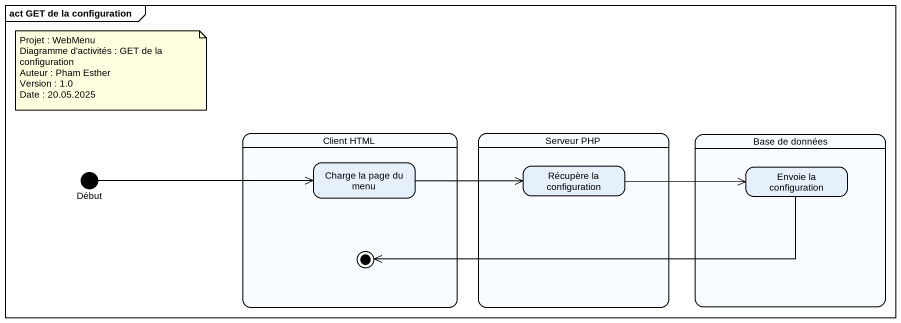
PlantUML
@startuml
mainframe act GET de la configuration
hide empty description
state "Client HTML" as Client_HTML {
  state "Charge la page du menu" as Charge_la_page_du_menu
  state final1 <<end>>
}
state "Serveur PHP" as Serveur_PHP {
  state "Récupère la configuration" as Récupère_la_configuration
}
state "Base de données" as Base_de_données {
  state "Envoie la configuration" as Envoie_la_configuration
}
state Début <<start>>
Début -right-> Charge_la_page_du_menu
Charge_la_page_du_menu -right-> Récupère_la_configuration
Récupère_la_configuration -right-> Envoie_la_configuration
Envoie_la_configuration -left-> final1
note as N1
  Projet : WebMenu
  Diagramme d'activités : GET de la configuration
  Auteur : Pham Esther
  Version : 1.0
  Date : 20.05.2025
end note
@enduml
